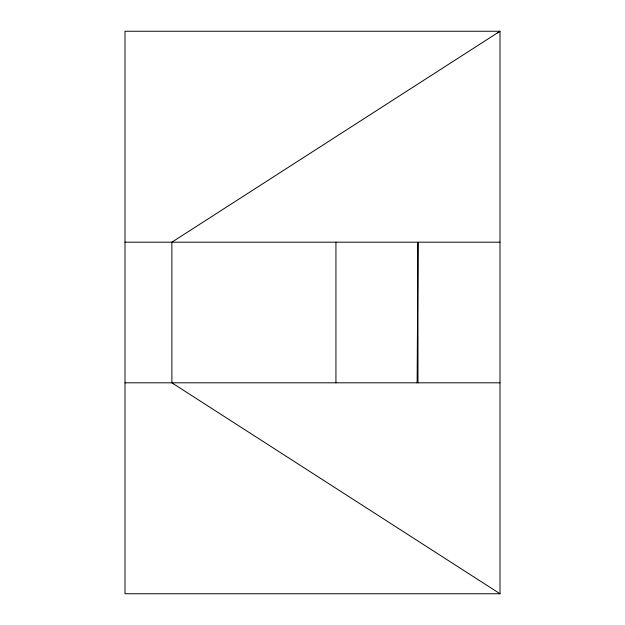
<?xml version="1.0" encoding="UTF-8"?>
<svg xmlns="http://www.w3.org/2000/svg" width="625" height="625" viewBox="0 0 625 625"><rect width="100%" height="100%" fill="white"/><g stroke="black" fill="none" stroke-linecap="round" stroke-linejoin="round"><path stroke-width="0.94" d="M417.133 382.812L417.969 242.188L417.969 382.812M497.617 32.953L500 31.25L500 593.75L125 593.75L125 31.25L500 31.25L171.875 242.188L171.875 382.812L500 593.75M125 242.188L500 242.188M125 382.812L500 382.812M335.938 242.188L335.938 382.812"/></g></svg>
